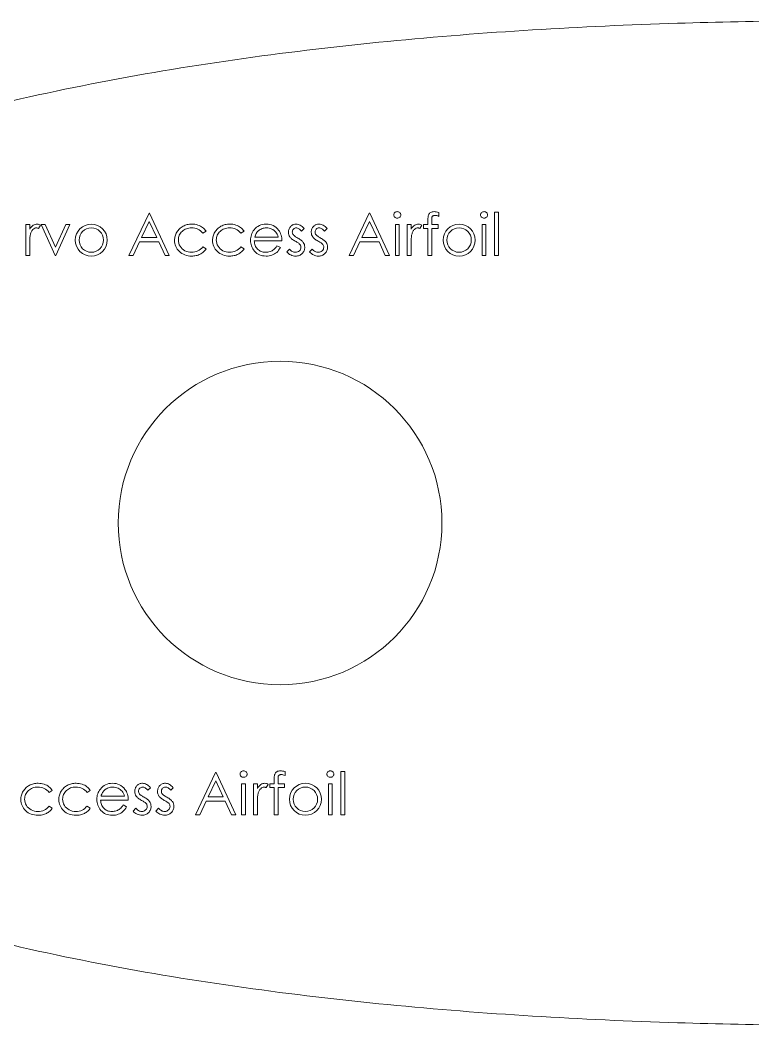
# Model space of a CAD drawing. Header units: inches. Extents: x 2.98 to 6.15, y 5.4 to 6.
# Drawn here: x 3.343 to 3.776, y 5.403 to 5.997 of the extents above; entities that cross this region are included whole.
import ezdxf

# ---------------------------------------------------------------- set-up
doc = ezdxf.new("R2010")
doc.units = ezdxf.units.IN
doc.header["$MEASUREMENT"] = 0

msp = doc.modelspace()

# ---------------------------------------------------------------- linework, layer by layer
at = {"color": 5, "linetype": 'Continuous', "lineweight": 0, "flags": 128}
for points in [[(3.41923, 5.88314), (3.43077, 5.85814), (3.43077, 5.85814), (3.42833, 5.85814), (3.42833, 5.85814), (3.42464, 5.86615), (3.42464, 5.86615), (3.4133, 5.86615), (3.4133, 5.86615), (3.4095, 5.85814), (3.4095, 5.85814), (3.40705, 5.85814), (3.40705, 5.85814), (3.41891, 5.88314), (3.41891, 5.88314), (3.41923, 5.88314)], [(3.54936, 5.88314), (3.5609, 5.85814), (3.5609, 5.85814), (3.55846, 5.85814), (3.55846, 5.85814), (3.55476, 5.86615), (3.55476, 5.86615), (3.54343, 5.86615), (3.54343, 5.86615), (3.53963, 5.85814), (3.53963, 5.85814), (3.53718, 5.85814), (3.53718, 5.85814), (3.54904, 5.88314), (3.54904, 5.88314), (3.54936, 5.88314)], [(3.56554, 5.8841), (3.56595, 5.88407), (3.56634, 5.88396), (3.56669, 5.88378), (3.56701, 5.88354), (3.56728, 5.88324), (3.56747, 5.88291), (3.56759, 5.88256), (3.56763, 5.88217), (3.56763, 5.88217), (3.56759, 5.88179), (3.56747, 5.88144), (3.56728, 5.88112), (3.56701, 5.88082), (3.56669, 5.88058), (3.56634, 5.8804), (3.56595, 5.88029), (3.56554, 5.88026), (3.56554, 5.88026), (3.56513, 5.88029), (3.56475, 5.8804), (3.56439, 5.88058), (3.56407, 5.88082), (3.56381, 5.88112), (3.56362, 5.88144), (3.5635, 5.88179), (3.56346, 5.88217), (3.56346, 5.88217), (3.5635, 5.88256), (3.56362, 5.88291), (3.56381, 5.88324), (3.56407, 5.88354), (3.56439, 5.88378), (3.56475, 5.88396), (3.56513, 5.88407), (3.56554, 5.8841)], [(3.59007, 5.88363), (3.59007, 5.8813), (3.59007, 5.8813), (3.58942, 5.88154), (3.58883, 5.88172), (3.58829, 5.88183), (3.58779, 5.88186), (3.58779, 5.88186), (3.58746, 5.88184), (3.58715, 5.88179), (3.58687, 5.8817), (3.58662, 5.88157), (3.58641, 5.88142), (3.58624, 5.88127), (3.58611, 5.8811), (3.58603, 5.88092), (3.586, 5.88081), (3.58598, 5.88066), (3.58596, 5.88047), (3.58594, 5.88024), (3.58593, 5.87997), (3.58592, 5.87967), (3.58591, 5.87933), (3.58591, 5.87895), (3.58591, 5.87895), (3.58591, 5.87641), (3.58591, 5.87641), (3.58974, 5.87641), (3.58974, 5.87641), (3.58974, 5.87417), (3.58974, 5.87417), (3.58591, 5.87417), (3.58591, 5.87417), (3.5859, 5.85814), (3.5859, 5.85814), (3.58365, 5.85814), (3.58365, 5.85814), (3.58365, 5.87417), (3.58365, 5.87417), (3.58109, 5.87417), (3.58109, 5.87417), (3.58109, 5.87641), (3.58109, 5.87641), (3.58365, 5.87641), (3.58365, 5.87641), (3.58365, 5.87933), (3.58365, 5.87933), (3.58366, 5.87982), (3.58368, 5.88026), (3.58371, 5.88067), (3.58375, 5.88105), (3.5838, 5.88139), (3.58386, 5.88169), (3.58393, 5.88197), (3.58402, 5.8822), (3.58423, 5.88261), (3.5845, 5.88297), (3.58484, 5.8833), (3.58524, 5.88358), (3.58569, 5.88381), (3.58619, 5.88397), (3.58674, 5.88407), (3.58733, 5.8841), (3.58733, 5.8841), (3.58793, 5.88407), (3.58859, 5.88399), (3.5893, 5.88384), (3.59007, 5.88363)], [(3.61682, 5.8841), (3.61723, 5.88407), (3.61762, 5.88396), (3.61797, 5.88378), (3.6183, 5.88354), (3.61857, 5.88324), (3.61876, 5.88291), (3.61887, 5.88256), (3.61891, 5.88217), (3.61891, 5.88217), (3.61887, 5.88179), (3.61876, 5.88144), (3.61857, 5.88112), (3.6183, 5.88082), (3.61797, 5.88058), (3.61762, 5.8804), (3.61723, 5.88029), (3.61682, 5.88026), (3.61682, 5.88026), (3.61641, 5.88029), (3.61603, 5.8804), (3.61568, 5.88058), (3.61536, 5.88082), (3.61509, 5.88112), (3.6149, 5.88144), (3.61478, 5.88179), (3.61474, 5.88217), (3.61474, 5.88217), (3.61478, 5.88256), (3.6149, 5.88291), (3.61509, 5.88324), (3.61536, 5.88354), (3.61568, 5.88378), (3.61603, 5.88396), (3.61641, 5.88407), (3.61682, 5.8841)], [(3.62308, 5.88378), (3.62532, 5.88378), (3.62532, 5.88378), (3.62532, 5.85814), (3.62532, 5.85814), (3.62308, 5.85814), (3.62308, 5.85814), (3.62308, 5.88378)], [(3.34616, 5.87641), (3.3484, 5.87641), (3.3484, 5.87641), (3.3484, 5.87372), (3.3484, 5.87372), (3.34891, 5.87446), (3.34944, 5.87509), (3.34997, 5.87561), (3.35052, 5.87602), (3.35109, 5.87633), (3.35167, 5.87656), (3.35225, 5.87669), (3.35286, 5.87673), (3.35286, 5.87673), (3.35332, 5.87669), (3.3538, 5.87658), (3.3543, 5.87638), (3.35481, 5.87611), (3.35481, 5.87611), (3.35358, 5.87416), (3.35358, 5.87416), (3.35325, 5.8743), (3.35295, 5.87441), (3.35268, 5.87447), (3.35243, 5.87449), (3.35243, 5.87449), (3.35189, 5.87443), (3.35136, 5.87425), (3.35085, 5.87395), (3.35034, 5.87353), (3.35009, 5.87327), (3.34986, 5.87298), (3.34965, 5.87266), (3.34945, 5.8723), (3.34926, 5.87191), (3.34909, 5.87149), (3.34894, 5.87104), (3.3488, 5.87055), (3.3488, 5.87055), (3.3487, 5.87012), (3.34862, 5.86958), (3.34855, 5.86894), (3.3485, 5.86821), (3.34845, 5.86738), (3.34842, 5.86645), (3.3484, 5.86541), (3.3484, 5.86428), (3.3484, 5.86428), (3.3484, 5.85814), (3.3484, 5.85814), (3.34615, 5.85814), (3.34615, 5.85814), (3.34615, 5.87641)], [(3.35513, 5.87641), (3.35756, 5.87641), (3.35756, 5.87641), (3.36362, 5.86311), (3.36362, 5.86311), (3.36969, 5.87641), (3.36969, 5.87641), (3.37212, 5.87641), (3.37212, 5.87641), (3.36378, 5.85814), (3.36378, 5.85814), (3.36346, 5.85814), (3.36346, 5.85814), (3.35513, 5.87641)], [(3.41905, 5.87827), (3.41452, 5.86872), (3.41452, 5.86872), (3.42345, 5.86872), (3.42345, 5.86872), (3.41905, 5.87827)], [(3.45257, 5.87245), (3.45069, 5.87128), (3.45069, 5.87128), (3.45005, 5.87203), (3.44936, 5.87269), (3.44861, 5.87324), (3.44781, 5.87369), (3.44695, 5.87404), (3.44603, 5.87429), (3.44506, 5.87444), (3.44404, 5.87449), (3.44404, 5.87449), (3.44322, 5.87445), (3.44242, 5.87436), (3.44167, 5.87419), (3.44096, 5.87397), (3.44028, 5.87367), (3.43963, 5.87331), (3.43902, 5.87289), (3.43844, 5.8724), (3.43792, 5.87186), (3.43747, 5.8713), (3.43709, 5.87071), (3.43677, 5.87009), (3.43653, 5.86944), (3.43636, 5.86876), (3.43625, 5.86806), (3.43622, 5.86733), (3.43622, 5.86733), (3.43628, 5.86637), (3.43647, 5.86544), (3.43679, 5.86454), (3.43724, 5.86367), (3.4378, 5.86286), (3.43846, 5.86215), (3.4392, 5.86153), (3.44005, 5.86101), (3.44097, 5.8606), (3.44194, 5.8603), (3.44297, 5.86013), (3.44405, 5.86007), (3.44405, 5.86007), (3.44504, 5.86012), (3.44599, 5.86027), (3.44689, 5.86052), (3.44774, 5.86087), (3.44855, 5.86132), (3.4493, 5.86187), (3.45002, 5.86252), (3.45069, 5.86327), (3.45069, 5.86327), (3.45257, 5.86204), (3.45257, 5.86204), (3.45222, 5.86155), (3.45185, 5.86109), (3.45145, 5.86066), (3.45103, 5.86026), (3.45058, 5.85988), (3.45009, 5.85954), (3.44958, 5.85922), (3.44904, 5.85893), (3.44848, 5.85867), (3.4479, 5.85844), (3.44731, 5.85825), (3.44669, 5.8581), (3.44605, 5.85798), (3.44539, 5.85789), (3.44471, 5.85784), (3.44402, 5.85782), (3.44402, 5.85782), (3.44295, 5.85786), (3.44194, 5.85799), (3.44098, 5.8582), (3.44006, 5.8585), (3.43918, 5.85888), (3.43835, 5.85934), (3.43757, 5.85989), (3.43683, 5.86053), (3.43616, 5.86123), (3.43558, 5.86196), (3.43509, 5.86273), (3.43469, 5.86354), (3.43438, 5.86438), (3.43416, 5.86526), (3.43402, 5.86617), (3.43398, 5.86713), (3.43398, 5.86713), (3.434, 5.86777), (3.43406, 5.86841), (3.43416, 5.86903), (3.43431, 5.86965), (3.4345, 5.87025), (3.43473, 5.87084), (3.435, 5.87141), (3.43531, 5.87198), (3.43566, 5.87253), (3.43604, 5.87304), (3.43645, 5.87352), (3.4369, 5.87397), (3.43737, 5.87439), (3.43787, 5.87478), (3.43841, 5.87514), (3.43898, 5.87547), (3.43957, 5.87577), (3.44018, 5.87603), (3.44081, 5.87624), (3.44145, 5.87642), (3.44211, 5.87656), (3.44279, 5.87665), (3.44349, 5.87671), (3.4442, 5.87673), (3.4442, 5.87673), (3.4451, 5.8767), (3.44598, 5.87659), (3.44685, 5.87642), (3.4477, 5.87618), (3.44851, 5.87588), (3.44926, 5.87553), (3.44995, 5.87515), (3.45057, 5.87472), (3.45113, 5.87425), (3.45165, 5.87371), (3.45213, 5.87311), (3.45257, 5.87245)], [(3.475, 5.87245), (3.47312, 5.87128), (3.47312, 5.87128), (3.47249, 5.87203), (3.47179, 5.87269), (3.47104, 5.87324), (3.47024, 5.87369), (3.46938, 5.87404), (3.46847, 5.87429), (3.4675, 5.87444), (3.46647, 5.87449), (3.46647, 5.87449), (3.46565, 5.87445), (3.46486, 5.87436), (3.46411, 5.87419), (3.46339, 5.87397), (3.46271, 5.87367), (3.46207, 5.87331), (3.46145, 5.87289), (3.46088, 5.8724), (3.46036, 5.87186), (3.45991, 5.8713), (3.45952, 5.87071), (3.45921, 5.87009), (3.45897, 5.86944), (3.4588, 5.86876), (3.45869, 5.86806), (3.45865, 5.86733), (3.45865, 5.86733), (3.45872, 5.86637), (3.45891, 5.86544), (3.45923, 5.86454), (3.45968, 5.86367), (3.46024, 5.86286), (3.46089, 5.86215), (3.46164, 5.86153), (3.46249, 5.86101), (3.46341, 5.8606), (3.46438, 5.8603), (3.46541, 5.86013), (3.46649, 5.86007), (3.46649, 5.86007), (3.46748, 5.86012), (3.46843, 5.86027), (3.46932, 5.86052), (3.47018, 5.86087), (3.47098, 5.86132), (3.47174, 5.86187), (3.47246, 5.86252), (3.47312, 5.86327), (3.47312, 5.86327), (3.475, 5.86204), (3.475, 5.86204), (3.47466, 5.86155), (3.47429, 5.86109), (3.47389, 5.86066), (3.47346, 5.86026), (3.47301, 5.85988), (3.47253, 5.85954), (3.47202, 5.85922), (3.47148, 5.85893), (3.47092, 5.85867), (3.47034, 5.85844), (3.46974, 5.85825), (3.46912, 5.8581), (3.46849, 5.85798), (3.46782, 5.85789), (3.46715, 5.85784), (3.46645, 5.85782), (3.46645, 5.85782), (3.46539, 5.85786), (3.46438, 5.85799), (3.46341, 5.8582), (3.46249, 5.8585), (3.46161, 5.85888), (3.46078, 5.85934), (3.46, 5.85989), (3.45927, 5.86053), (3.45859, 5.86123), (3.45802, 5.86196), (3.45753, 5.86273), (3.45713, 5.86354), (3.45681, 5.86438), (3.45659, 5.86526), (3.45646, 5.86617), (3.45641, 5.86713), (3.45641, 5.86713), (3.45643, 5.86777), (3.4565, 5.86841), (3.4566, 5.86903), (3.45675, 5.86965), (3.45693, 5.87025), (3.45716, 5.87084), (3.45743, 5.87141), (3.45774, 5.87198), (3.45809, 5.87253), (3.45847, 5.87304), (3.45889, 5.87352), (3.45933, 5.87397), (3.4598, 5.87439), (3.46031, 5.87478), (3.46085, 5.87514), (3.46141, 5.87547), (3.46201, 5.87577), (3.46262, 5.87603), (3.46324, 5.87624), (3.46389, 5.87642), (3.46455, 5.87656), (3.46523, 5.87665), (3.46592, 5.87671), (3.46664, 5.87673), (3.46664, 5.87673), (3.46753, 5.8767), (3.46842, 5.87659), (3.46929, 5.87642), (3.47014, 5.87618), (3.47095, 5.87588), (3.4717, 5.87553), (3.47238, 5.87515), (3.473, 5.87472), (3.47357, 5.87425), (3.47409, 5.87371), (3.47457, 5.87311), (3.475, 5.87245)], [(3.49448, 5.86391), (3.49648, 5.86286), (3.49648, 5.86286), (3.49598, 5.86203), (3.49546, 5.86128), (3.4949, 5.86061), (3.4943, 5.86003), (3.49366, 5.85952), (3.49299, 5.85908), (3.49227, 5.8587), (3.49152, 5.85838), (3.49073, 5.85814), (3.48988, 5.85796), (3.48898, 5.85786), (3.48804, 5.85782), (3.48804, 5.85782), (3.48699, 5.85787), (3.48599, 5.858), (3.48506, 5.85823), (3.48419, 5.85854), (3.48337, 5.85895), (3.48262, 5.85944), (3.48192, 5.86003), (3.48128, 5.86071), (3.48071, 5.86144), (3.48021, 5.86219), (3.4798, 5.86297), (3.47946, 5.86378), (3.47919, 5.86461), (3.479, 5.86545), (3.47889, 5.86633), (3.47885, 5.86723), (3.47885, 5.86723), (3.47888, 5.86807), (3.47898, 5.86889), (3.47914, 5.86969), (3.47937, 5.87046), (3.47967, 5.87121), (3.48003, 5.87194), (3.48046, 5.87265), (3.48095, 5.87333), (3.48095, 5.87333), (3.48165, 5.87412), (3.4824, 5.87482), (3.4832, 5.8754), (3.48407, 5.87588), (3.48499, 5.87625), (3.48597, 5.87652), (3.487, 5.87668), (3.48809, 5.87673), (3.48809, 5.87673), (3.48921, 5.87668), (3.49028, 5.87651), (3.49129, 5.87623), (3.49223, 5.87584), (3.49313, 5.87533), (3.49396, 5.87471), (3.49473, 5.87398), (3.49545, 5.87314), (3.49545, 5.87314), (3.49591, 5.87248), (3.49631, 5.87179), (3.49665, 5.87105), (3.49692, 5.87028), (3.49714, 5.86947), (3.4973, 5.86862), (3.4974, 5.86773), (3.49744, 5.8668), (3.49744, 5.8668), (3.48109, 5.8668), (3.48109, 5.8668), (3.48114, 5.86607), (3.48124, 5.86538), (3.4814, 5.86473), (3.48162, 5.86411), (3.48189, 5.86352), (3.48222, 5.86296), (3.48261, 5.86244), (3.48305, 5.86195), (3.48354, 5.86151), (3.48406, 5.86113), (3.48461, 5.8608), (3.48518, 5.86054), (3.48578, 5.86033), (3.48641, 5.86019), (3.48707, 5.8601), (3.48776, 5.86007), (3.48776, 5.86007), (3.48843, 5.86009), (3.48908, 5.86017), (3.48973, 5.86031), (3.49038, 5.86049), (3.49099, 5.86072), (3.49156, 5.86099), (3.49207, 5.86129), (3.49254, 5.86163), (3.493, 5.86203), (3.49348, 5.86255), (3.49397, 5.86318), (3.49448, 5.86391)], [(3.51058, 5.87413), (3.50906, 5.87257), (3.50906, 5.87257), (3.50865, 5.87302), (3.50825, 5.87341), (3.50785, 5.87374), (3.50746, 5.87401), (3.50707, 5.87422), (3.50668, 5.87437), (3.50629, 5.87446), (3.5059, 5.87449), (3.5059, 5.87449), (3.50543, 5.87444), (3.50499, 5.8743), (3.50459, 5.87407), (3.50422, 5.87375), (3.50392, 5.87336), (3.5037, 5.87295), (3.50357, 5.87251), (3.50353, 5.87203), (3.50353, 5.87203), (3.50357, 5.8716), (3.50368, 5.87118), (3.50388, 5.87077), (3.50415, 5.87037), (3.50415, 5.87037), (3.50432, 5.87017), (3.50454, 5.86996), (3.5048, 5.86973), (3.50511, 5.8695), (3.50546, 5.86926), (3.50585, 5.86901), (3.50628, 5.86875), (3.50676, 5.86849), (3.50676, 5.86849), (3.50734, 5.86816), (3.50787, 5.86783), (3.50835, 5.86751), (3.50879, 5.86719), (3.50918, 5.86687), (3.50952, 5.86655), (3.50981, 5.86624), (3.51005, 5.86592), (3.51005, 5.86592), (3.51042, 5.86528), (3.51069, 5.86459), (3.51084, 5.86387), (3.5109, 5.8631), (3.5109, 5.8631), (3.51087, 5.86256), (3.5108, 5.86204), (3.51068, 5.86154), (3.51052, 5.86106), (3.5103, 5.8606), (3.51004, 5.86017), (3.50973, 5.85975), (3.50937, 5.85935), (3.50897, 5.85899), (3.50855, 5.85868), (3.50811, 5.85842), (3.50765, 5.85821), (3.50716, 5.85804), (3.50664, 5.85792), (3.50611, 5.85785), (3.50554, 5.85782), (3.50554, 5.85782), (3.50479, 5.85786), (3.50405, 5.85799), (3.50333, 5.85819), (3.50263, 5.85848), (3.50196, 5.85884), (3.50135, 5.85926), (3.50081, 5.85975), (3.50032, 5.8603), (3.50032, 5.8603), (3.50181, 5.86199), (3.50181, 5.86199), (3.50224, 5.86154), (3.50268, 5.86115), (3.50312, 5.86082), (3.50357, 5.86055), (3.50402, 5.86034), (3.50449, 5.86019), (3.50495, 5.8601), (3.50543, 5.86007), (3.50543, 5.86007), (3.50608, 5.86012), (3.50667, 5.86029), (3.50722, 5.86056), (3.50771, 5.86094), (3.50812, 5.8614), (3.50842, 5.8619), (3.50859, 5.86243), (3.50865, 5.863), (3.50865, 5.863), (3.50861, 5.86348), (3.5085, 5.86393), (3.50831, 5.86435), (3.50804, 5.86475), (3.50804, 5.86475), (3.50786, 5.86494), (3.50764, 5.86514), (3.50736, 5.86536), (3.50704, 5.86559), (3.50667, 5.86583), (3.50625, 5.86608), (3.50579, 5.86635), (3.50527, 5.86663), (3.50527, 5.86663), (3.50471, 5.86695), (3.5042, 5.86726), (3.50374, 5.86758), (3.50332, 5.86789), (3.50295, 5.8682), (3.50263, 5.86851), (3.50235, 5.86882), (3.50212, 5.86912), (3.50212, 5.86912), (3.50175, 5.86976), (3.50149, 5.87045), (3.50133, 5.87117), (3.50128, 5.87194), (3.50128, 5.87194), (3.5013, 5.87245), (3.50136, 5.87293), (3.50147, 5.87339), (3.50161, 5.87383), (3.50179, 5.87424), (3.50202, 5.87464), (3.50228, 5.87501), (3.50259, 5.87536), (3.50293, 5.87569), (3.50329, 5.87596), (3.50367, 5.8762), (3.50407, 5.87639), (3.5045, 5.87654), (3.50494, 5.87665), (3.50541, 5.87671), (3.5059, 5.87673), (3.5059, 5.87673), (3.50648, 5.87669), (3.50706, 5.87657), (3.50765, 5.87637), (3.50823, 5.87608), (3.50882, 5.87572), (3.5094, 5.87527), (3.50999, 5.87474), (3.51058, 5.87413)], [(3.52404, 5.87413), (3.52252, 5.87257), (3.52252, 5.87257), (3.52212, 5.87302), (3.52172, 5.87341), (3.52132, 5.87374), (3.52092, 5.87401), (3.52053, 5.87422), (3.52014, 5.87437), (3.51975, 5.87446), (3.51936, 5.87449), (3.51936, 5.87449), (3.51889, 5.87444), (3.51846, 5.8743), (3.51805, 5.87407), (3.51768, 5.87375), (3.51738, 5.87336), (3.51716, 5.87295), (3.51703, 5.87251), (3.51699, 5.87203), (3.51699, 5.87203), (3.51703, 5.8716), (3.51714, 5.87118), (3.51734, 5.87077), (3.51761, 5.87037), (3.51761, 5.87037), (3.51778, 5.87017), (3.518, 5.86996), (3.51827, 5.86973), (3.51857, 5.8695), (3.51892, 5.86926), (3.51931, 5.86901), (3.51974, 5.86875), (3.52022, 5.86849), (3.52022, 5.86849), (3.5208, 5.86816), (3.52133, 5.86783), (3.52182, 5.86751), (3.52225, 5.86719), (3.52264, 5.86687), (3.52298, 5.86655), (3.52327, 5.86624), (3.52351, 5.86592), (3.52351, 5.86592), (3.52388, 5.86528), (3.52415, 5.86459), (3.5243, 5.86387), (3.52436, 5.8631), (3.52436, 5.8631), (3.52434, 5.86256), (3.52426, 5.86204), (3.52414, 5.86154), (3.52398, 5.86106), (3.52376, 5.8606), (3.5235, 5.86017), (3.52319, 5.85975), (3.52283, 5.85935), (3.52243, 5.85899), (3.52202, 5.85868), (3.52158, 5.85842), (3.52111, 5.85821), (3.52062, 5.85804), (3.5201, 5.85792), (3.51957, 5.85785), (3.51901, 5.85782), (3.51901, 5.85782), (3.51825, 5.85786), (3.51751, 5.85799), (3.51679, 5.85819), (3.51609, 5.85848), (3.51542, 5.85884), (3.51481, 5.85926), (3.51427, 5.85975), (3.51378, 5.8603), (3.51378, 5.8603), (3.51527, 5.86199), (3.51527, 5.86199), (3.5157, 5.86154), (3.51614, 5.86115), (3.51658, 5.86082), (3.51703, 5.86055), (3.51748, 5.86034), (3.51795, 5.86019), (3.51842, 5.8601), (3.51889, 5.86007), (3.51889, 5.86007), (3.51954, 5.86012), (3.52013, 5.86029), (3.52068, 5.86056), (3.52117, 5.86094), (3.52159, 5.8614), (3.52188, 5.8619), (3.52206, 5.86243), (3.52212, 5.863), (3.52212, 5.863), (3.52208, 5.86348), (3.52196, 5.86393), (3.52177, 5.86435), (3.5215, 5.86475), (3.5215, 5.86475), (3.52133, 5.86494), (3.5211, 5.86514), (3.52082, 5.86536), (3.5205, 5.86559), (3.52013, 5.86583), (3.51971, 5.86608), (3.51925, 5.86635), (3.51873, 5.86663), (3.51873, 5.86663), (3.51818, 5.86695), (3.51766, 5.86726), (3.5172, 5.86758), (3.51678, 5.86789), (3.51641, 5.8682), (3.51609, 5.86851), (3.51581, 5.86882), (3.51558, 5.86912), (3.51558, 5.86912), (3.51522, 5.86976), (3.51496, 5.87045), (3.51479, 5.87117), (3.51474, 5.87194), (3.51474, 5.87194), (3.51476, 5.87245), (3.51482, 5.87293), (3.51493, 5.87339), (3.51507, 5.87383), (3.51526, 5.87424), (3.51548, 5.87464), (3.51575, 5.87501), (3.51605, 5.87536), (3.51639, 5.87569), (3.51675, 5.87596), (3.51713, 5.8762), (3.51753, 5.87639), (3.51796, 5.87654), (3.51841, 5.87665), (3.51887, 5.87671), (3.51936, 5.87673), (3.51936, 5.87673), (3.51994, 5.87669), (3.52052, 5.87657), (3.52111, 5.87637), (3.5217, 5.87608), (3.52228, 5.87572), (3.52286, 5.87527), (3.52345, 5.87474), (3.52404, 5.87413)], [(3.54918, 5.87827), (3.54465, 5.86872), (3.54465, 5.86872), (3.55358, 5.86872), (3.55358, 5.86872), (3.54917, 5.87827)], [(3.56442, 5.87641), (3.56667, 5.87641), (3.56667, 5.87641), (3.56667, 5.85814), (3.56667, 5.85814), (3.56442, 5.85814), (3.56442, 5.85814), (3.56442, 5.87641)], [(3.57148, 5.87641), (3.57372, 5.87641), (3.57372, 5.87641), (3.57372, 5.87372), (3.57372, 5.87372), (3.57423, 5.87446), (3.57476, 5.87509), (3.57529, 5.87561), (3.57584, 5.87602), (3.57641, 5.87633), (3.57699, 5.87656), (3.57758, 5.87669), (3.57818, 5.87673), (3.57818, 5.87673), (3.57864, 5.87669), (3.57912, 5.87658), (3.57962, 5.87638), (3.58013, 5.87611), (3.58013, 5.87611), (3.5789, 5.87416), (3.5789, 5.87416), (3.57857, 5.8743), (3.57827, 5.87441), (3.578, 5.87447), (3.57775, 5.87449), (3.57775, 5.87449), (3.57721, 5.87443), (3.57668, 5.87425), (3.57617, 5.87395), (3.57566, 5.87353), (3.57541, 5.87327), (3.57518, 5.87298), (3.57497, 5.87266), (3.57477, 5.8723), (3.57459, 5.87191), (3.57442, 5.87149), (3.57426, 5.87104), (3.57412, 5.87055), (3.57412, 5.87055), (3.57402, 5.87012), (3.57394, 5.86958), (3.57387, 5.86894), (3.57382, 5.86821), (3.57377, 5.86738), (3.57374, 5.86645), (3.57372, 5.86541), (3.57372, 5.86428), (3.57372, 5.86428), (3.57372, 5.85814), (3.57372, 5.85814), (3.57148, 5.85814), (3.57148, 5.85814), (3.57148, 5.87641)], [(3.61571, 5.87641), (3.61795, 5.87641), (3.61795, 5.87641), (3.61795, 5.85814), (3.61795, 5.85814), (3.61571, 5.85814), (3.61571, 5.85814), (3.61571, 5.87641)], [(3.49519, 5.86904), (3.49493, 5.86993), (3.4946, 5.87072), (3.49423, 5.87141), (3.4938, 5.87201), (3.49331, 5.87255), (3.49273, 5.87302), (3.49209, 5.87344), (3.49138, 5.87381), (3.49062, 5.87411), (3.48983, 5.87432), (3.48903, 5.87445), (3.48821, 5.87449), (3.48821, 5.87449), (3.48754, 5.87446), (3.48689, 5.87438), (3.48626, 5.87425), (3.48566, 5.87406), (3.48508, 5.87382), (3.48453, 5.87353), (3.48401, 5.87318), (3.4835, 5.87278), (3.4835, 5.87278), (3.48315, 5.87245), (3.48282, 5.87207), (3.48252, 5.87167), (3.48224, 5.87122), (3.48198, 5.87073), (3.48174, 5.87021), (3.48152, 5.86965), (3.48133, 5.86904), (3.48133, 5.86904), (3.49519, 5.86904)], [(3.45855, 5.55254), (3.47009, 5.52754), (3.47009, 5.52754), (3.46765, 5.52754), (3.46765, 5.52754), (3.46395, 5.53555), (3.46395, 5.53555), (3.45262, 5.53555), (3.45262, 5.53555), (3.44882, 5.52754), (3.44882, 5.52754), (3.44637, 5.52754), (3.44637, 5.52754), (3.45823, 5.55254), (3.45823, 5.55254), (3.45855, 5.55254)], [(3.47473, 5.5535), (3.47514, 5.55346), (3.47553, 5.55336), (3.47588, 5.55318), (3.4762, 5.55293), (3.47647, 5.55264), (3.47666, 5.55231), (3.47678, 5.55195), (3.47682, 5.55156), (3.47682, 5.55156), (3.47678, 5.55119), (3.47666, 5.55084), (3.47647, 5.55051), (3.4762, 5.55022), (3.47588, 5.54997), (3.47553, 5.54979), (3.47514, 5.54969), (3.47473, 5.54965), (3.47473, 5.54965), (3.47431, 5.54969), (3.47394, 5.54979), (3.47358, 5.54997), (3.47326, 5.55022), (3.473, 5.55051), (3.47281, 5.55084), (3.47269, 5.55119), (3.47265, 5.55156), (3.47265, 5.55156), (3.47269, 5.55195), (3.47281, 5.55231), (3.473, 5.55264), (3.47326, 5.55293), (3.47358, 5.55318), (3.47394, 5.55336), (3.47431, 5.55346), (3.47473, 5.5535)], [(3.49925, 5.55303), (3.49925, 5.55069), (3.49925, 5.55069), (3.49861, 5.55094), (3.49802, 5.55111), (3.49748, 5.55122), (3.49698, 5.55125), (3.49698, 5.55125), (3.49665, 5.55123), (3.49633, 5.55118), (3.49606, 5.55109), (3.49581, 5.55097), (3.4956, 5.55082), (3.49543, 5.55066), (3.4953, 5.55049), (3.49522, 5.55031), (3.49519, 5.5502), (3.49517, 5.55005), (3.49515, 5.54986), (3.49513, 5.54964), (3.49512, 5.54937), (3.49511, 5.54907), (3.4951, 5.54872), (3.4951, 5.54834), (3.4951, 5.54834), (3.4951, 5.54581), (3.4951, 5.54581), (3.49893, 5.54581), (3.49893, 5.54581), (3.49893, 5.54356), (3.49893, 5.54356), (3.4951, 5.54356), (3.4951, 5.54356), (3.49509, 5.52754), (3.49509, 5.52754), (3.49284, 5.52754), (3.49284, 5.52754), (3.49284, 5.54356), (3.49284, 5.54356), (3.49028, 5.54356), (3.49028, 5.54356), (3.49028, 5.54581), (3.49028, 5.54581), (3.49284, 5.54581), (3.49284, 5.54581), (3.49284, 5.54873), (3.49284, 5.54873), (3.49285, 5.54921), (3.49287, 5.54966), (3.49289, 5.55007), (3.49293, 5.55045), (3.49298, 5.55078), (3.49305, 5.55109), (3.49312, 5.55136), (3.4932, 5.55159), (3.49342, 5.552), (3.49369, 5.55237), (3.49403, 5.55269), (3.49443, 5.55297), (3.49488, 5.5532), (3.49538, 5.55337), (3.49593, 5.55346), (3.49652, 5.5535), (3.49652, 5.5535), (3.49712, 5.55347), (3.49778, 5.55338), (3.49849, 5.55323), (3.49925, 5.55303)], [(3.52601, 5.5535), (3.52642, 5.55346), (3.52681, 5.55336), (3.52716, 5.55318), (3.52748, 5.55293), (3.52776, 5.55264), (3.52795, 5.55231), (3.52806, 5.55195), (3.5281, 5.55156), (3.5281, 5.55156), (3.52806, 5.55119), (3.52795, 5.55084), (3.52776, 5.55051), (3.52748, 5.55022), (3.52716, 5.54997), (3.52681, 5.54979), (3.52642, 5.54969), (3.52601, 5.54965), (3.52601, 5.54965), (3.5256, 5.54969), (3.52522, 5.54979), (3.52487, 5.54997), (3.52454, 5.55022), (3.52428, 5.55051), (3.52409, 5.55084), (3.52397, 5.55119), (3.52393, 5.55156), (3.52393, 5.55156), (3.52397, 5.55195), (3.52409, 5.55231), (3.52428, 5.55264), (3.52454, 5.55293), (3.52487, 5.55318), (3.52522, 5.55336), (3.5256, 5.55346), (3.52601, 5.5535)], [(3.53227, 5.55318), (3.53451, 5.55318), (3.53451, 5.55318), (3.53451, 5.52754), (3.53451, 5.52754), (3.53227, 5.52754), (3.53227, 5.52754), (3.53227, 5.55318)], [(3.36175, 5.54184), (3.35988, 5.54068), (3.35988, 5.54068), (3.35924, 5.54143), (3.35854, 5.54208), (3.3578, 5.54263), (3.357, 5.54308), (3.35614, 5.54343), (3.35522, 5.54368), (3.35425, 5.54383), (3.35323, 5.54388), (3.35323, 5.54388), (3.3524, 5.54385), (3.35161, 5.54375), (3.35086, 5.54359), (3.35015, 5.54336), (3.34946, 5.54307), (3.34882, 5.54271), (3.34821, 5.54228), (3.34763, 5.54179), (3.34711, 5.54126), (3.34666, 5.54069), (3.34627, 5.5401), (3.34596, 5.53948), (3.34572, 5.53883), (3.34555, 5.53816), (3.34544, 5.53745), (3.34541, 5.53672), (3.34541, 5.53672), (3.34547, 5.53576), (3.34566, 5.53484), (3.34598, 5.53394), (3.34643, 5.53306), (3.34699, 5.53226), (3.34765, 5.53154), (3.34839, 5.53093), (3.34924, 5.53041), (3.35016, 5.52999), (3.35113, 5.52969), (3.35216, 5.52952), (3.35324, 5.52946), (3.35324, 5.52946), (3.35423, 5.52951), (3.35518, 5.52966), (3.35608, 5.52991), (3.35693, 5.53026), (3.35774, 5.53071), (3.35849, 5.53126), (3.35921, 5.53191), (3.35988, 5.53266), (3.35988, 5.53266), (3.36175, 5.53143), (3.36175, 5.53143), (3.36141, 5.53095), (3.36104, 5.53049), (3.36064, 5.53006), (3.36022, 5.52965), (3.35977, 5.52928), (3.35928, 5.52893), (3.35877, 5.52861), (3.35823, 5.52832), (3.35767, 5.52806), (3.35709, 5.52784), (3.3565, 5.52765), (3.35588, 5.52749), (3.35524, 5.52737), (3.35458, 5.52729), (3.3539, 5.52723), (3.35321, 5.52722), (3.35321, 5.52722), (3.35214, 5.52726), (3.35113, 5.52739), (3.35017, 5.5276), (3.34924, 5.52789), (3.34837, 5.52827), (3.34754, 5.52874), (3.34676, 5.52929), (3.34602, 5.52992), (3.34535, 5.53062), (3.34477, 5.53136), (3.34428, 5.53212), (3.34388, 5.53293), (3.34357, 5.53378), (3.34334, 5.53465), (3.34321, 5.53557), (3.34316, 5.53652), (3.34316, 5.53652), (3.34318, 5.53717), (3.34325, 5.5378), (3.34335, 5.53843), (3.3435, 5.53904), (3.34369, 5.53964), (3.34392, 5.54023), (3.34419, 5.54081), (3.3445, 5.54137), (3.34485, 5.54192), (3.34523, 5.54243), (3.34564, 5.54292), (3.34608, 5.54337), (3.34656, 5.54379), (3.34706, 5.54418), (3.3476, 5.54454), (3.34817, 5.54487), (3.34876, 5.54516), (3.34937, 5.54542), (3.35, 5.54564), (3.35064, 5.54581), (3.3513, 5.54595), (3.35198, 5.54605), (3.35267, 5.54611), (3.35339, 5.54613), (3.35339, 5.54613), (3.35429, 5.54609), (3.35517, 5.54599), (3.35604, 5.54582), (3.35689, 5.54557), (3.3577, 5.54527), (3.35845, 5.54493), (3.35914, 5.54454), (3.35976, 5.54412), (3.36032, 5.54364), (3.36084, 5.54311), (3.36132, 5.54251), (3.36175, 5.54184)], [(3.38419, 5.54184), (3.38231, 5.54068), (3.38231, 5.54068), (3.38168, 5.54143), (3.38098, 5.54208), (3.38023, 5.54263), (3.37943, 5.54308), (3.37857, 5.54343), (3.37765, 5.54368), (3.37669, 5.54383), (3.37566, 5.54388), (3.37566, 5.54388), (3.37484, 5.54385), (3.37405, 5.54375), (3.3733, 5.54359), (3.37258, 5.54336), (3.3719, 5.54307), (3.37125, 5.54271), (3.37064, 5.54228), (3.37007, 5.54179), (3.36955, 5.54126), (3.3691, 5.54069), (3.36871, 5.5401), (3.3684, 5.53948), (3.36815, 5.53883), (3.36798, 5.53816), (3.36788, 5.53745), (3.36784, 5.53672), (3.36784, 5.53672), (3.36791, 5.53576), (3.3681, 5.53484), (3.36842, 5.53394), (3.36887, 5.53306), (3.36943, 5.53226), (3.37008, 5.53154), (3.37083, 5.53093), (3.37168, 5.53041), (3.3726, 5.52999), (3.37357, 5.52969), (3.37459, 5.52952), (3.37568, 5.52946), (3.37568, 5.52946), (3.37667, 5.52951), (3.37761, 5.52966), (3.37851, 5.52991), (3.37937, 5.53026), (3.38017, 5.53071), (3.38093, 5.53126), (3.38165, 5.53191), (3.38231, 5.53266), (3.38231, 5.53266), (3.38419, 5.53143), (3.38419, 5.53143), (3.38385, 5.53095), (3.38348, 5.53049), (3.38308, 5.53006), (3.38265, 5.52965), (3.3822, 5.52928), (3.38172, 5.52893), (3.38121, 5.52861), (3.38067, 5.52832), (3.38011, 5.52806), (3.37953, 5.52784), (3.37893, 5.52765), (3.37831, 5.52749), (3.37767, 5.52737), (3.37701, 5.52729), (3.37634, 5.52723), (3.37564, 5.52722), (3.37564, 5.52722), (3.37458, 5.52726), (3.37357, 5.52739), (3.3726, 5.5276), (3.37168, 5.52789), (3.3708, 5.52827), (3.36997, 5.52874), (3.36919, 5.52929), (3.36846, 5.52992), (3.36778, 5.53062), (3.36721, 5.53136), (3.36672, 5.53212), (3.36632, 5.53293), (3.366, 5.53378), (3.36578, 5.53465), (3.36565, 5.53557), (3.3656, 5.53652), (3.3656, 5.53652), (3.36562, 5.53717), (3.36569, 5.5378), (3.36579, 5.53843), (3.36594, 5.53904), (3.36612, 5.53964), (3.36635, 5.54023), (3.36662, 5.54081), (3.36693, 5.54137), (3.36728, 5.54192), (3.36766, 5.54243), (3.36807, 5.54292), (3.36852, 5.54337), (3.36899, 5.54379), (3.3695, 5.54418), (3.37004, 5.54454), (3.3706, 5.54487), (3.37119, 5.54516), (3.37181, 5.54542), (3.37243, 5.54564), (3.37308, 5.54581), (3.37374, 5.54595), (3.37441, 5.54605), (3.37511, 5.54611), (3.37583, 5.54613), (3.37583, 5.54613), (3.37672, 5.54609), (3.37761, 5.54599), (3.37848, 5.54582), (3.37933, 5.54557), (3.38014, 5.54527), (3.38089, 5.54493), (3.38157, 5.54454), (3.38219, 5.54412), (3.38276, 5.54364), (3.38328, 5.54311), (3.38376, 5.54251), (3.38419, 5.54184)], [(3.40367, 5.53331), (3.40566, 5.53226), (3.40566, 5.53226), (3.40517, 5.53142), (3.40465, 5.53067), (3.40409, 5.53), (3.40349, 5.52942), (3.40285, 5.52891), (3.40218, 5.52847), (3.40146, 5.52809), (3.40071, 5.52778), (3.39992, 5.52753), (3.39907, 5.52736), (3.39817, 5.52725), (3.39723, 5.52722), (3.39723, 5.52722), (3.39617, 5.52726), (3.39518, 5.5274), (3.39425, 5.52762), (3.39338, 5.52794), (3.39256, 5.52834), (3.39181, 5.52884), (3.39111, 5.52942), (3.39047, 5.5301), (3.3899, 5.53083), (3.3894, 5.53159), (3.38899, 5.53237), (3.38865, 5.53318), (3.38838, 5.534), (3.38819, 5.53485), (3.38808, 5.53572), (3.38804, 5.53662), (3.38804, 5.53662), (3.38807, 5.53746), (3.38817, 5.53828), (3.38833, 5.53908), (3.38856, 5.53986), (3.38886, 5.54061), (3.38922, 5.54133), (3.38965, 5.54204), (3.39014, 5.54272), (3.39014, 5.54272), (3.39084, 5.54352), (3.39159, 5.54421), (3.39239, 5.54479), (3.39326, 5.54527), (3.39418, 5.54565), (3.39516, 5.54592), (3.39619, 5.54607), (3.39728, 5.54613), (3.39728, 5.54613), (3.3984, 5.54607), (3.39947, 5.5459), (3.40048, 5.54562), (3.40142, 5.54523), (3.40231, 5.54472), (3.40315, 5.5441), (3.40392, 5.54337), (3.40464, 5.54253), (3.40464, 5.54253), (3.4051, 5.54187), (3.40549, 5.54118), (3.40583, 5.54045), (3.40611, 5.53968), (3.40633, 5.53886), (3.40649, 5.53801), (3.40659, 5.53712), (3.40663, 5.53619), (3.40663, 5.53619), (3.39028, 5.53619), (3.39028, 5.53619), (3.39033, 5.53547), (3.39043, 5.53478), (3.39059, 5.53412), (3.39081, 5.5335), (3.39108, 5.53291), (3.39141, 5.53236), (3.3918, 5.53184), (3.39224, 5.53135), (3.39273, 5.53091), (3.39325, 5.53052), (3.3938, 5.5302), (3.39437, 5.52993), (3.39497, 5.52972), (3.3956, 5.52958), (3.39626, 5.52949), (3.39695, 5.52946), (3.39695, 5.52946), (3.39762, 5.52948), (3.39827, 5.52956), (3.39892, 5.5297), (3.39956, 5.52988), (3.40018, 5.53012), (3.40075, 5.53039), (3.40126, 5.53069), (3.40173, 5.53102), (3.40219, 5.53143), (3.40266, 5.53195), (3.40316, 5.53257), (3.40367, 5.53331)], [(3.40438, 5.53843), (3.40412, 5.53932), (3.40379, 5.54011), (3.40342, 5.54081), (3.40299, 5.54141), (3.40249, 5.54194), (3.40192, 5.54241), (3.40128, 5.54284), (3.40057, 5.5432), (3.39981, 5.5435), (3.39902, 5.54371), (3.39822, 5.54384), (3.3974, 5.54388), (3.3974, 5.54388), (3.39673, 5.54386), (3.39607, 5.54378), (3.39545, 5.54364), (3.39485, 5.54346), (3.39427, 5.54321), (3.39372, 5.54292), (3.39319, 5.54257), (3.39269, 5.54217), (3.39269, 5.54217), (3.39234, 5.54184), (3.39201, 5.54147), (3.39171, 5.54106), (3.39143, 5.54062), (3.39117, 5.54013), (3.39093, 5.5396), (3.39071, 5.53904), (3.39052, 5.53843), (3.39052, 5.53843), (3.40438, 5.53843)], [(3.41977, 5.54353), (3.41824, 5.54196), (3.41824, 5.54196), (3.41784, 5.54241), (3.41744, 5.5428), (3.41704, 5.54313), (3.41665, 5.5434), (3.41626, 5.54361), (3.41587, 5.54376), (3.41548, 5.54385), (3.41509, 5.54388), (3.41509, 5.54388), (3.41462, 5.54384), (3.41418, 5.5437), (3.41378, 5.54347), (3.41341, 5.54314), (3.41311, 5.54276), (3.41289, 5.54234), (3.41276, 5.5419), (3.41272, 5.54142), (3.41272, 5.54142), (3.41276, 5.54099), (3.41287, 5.54058), (3.41307, 5.54017), (3.41334, 5.53977), (3.41334, 5.53977), (3.41351, 5.53956), (3.41373, 5.53935), (3.41399, 5.53912), (3.4143, 5.53889), (3.41465, 5.53865), (3.41504, 5.53841), (3.41547, 5.53815), (3.41595, 5.53788), (3.41595, 5.53788), (3.41653, 5.53755), (3.41706, 5.53723), (3.41754, 5.5369), (3.41798, 5.53658), (3.41837, 5.53626), (3.41871, 5.53594), (3.419, 5.53563), (3.41924, 5.53532), (3.41924, 5.53532), (3.41961, 5.53467), (3.41988, 5.53399), (3.42003, 5.53326), (3.42009, 5.53249), (3.42009, 5.53249), (3.42006, 5.53195), (3.41999, 5.53143), (3.41987, 5.53093), (3.41971, 5.53046), (3.41949, 5.53), (3.41923, 5.52956), (3.41892, 5.52914), (3.41856, 5.52875), (3.41816, 5.52839), (3.41774, 5.52808), (3.4173, 5.52782), (3.41684, 5.5276), (3.41635, 5.52743), (3.41583, 5.52731), (3.4153, 5.52724), (3.41473, 5.52722), (3.41473, 5.52722), (3.41398, 5.52726), (3.41324, 5.52738), (3.41252, 5.52759), (3.41181, 5.52787), (3.41115, 5.52823), (3.41054, 5.52866), (3.41, 5.52914), (3.40951, 5.52969), (3.40951, 5.52969), (3.411, 5.53138), (3.411, 5.53138), (3.41143, 5.53093), (3.41186, 5.53054), (3.41231, 5.53021), (3.41276, 5.52994), (3.41321, 5.52973), (3.41368, 5.52958), (3.41414, 5.52949), (3.41462, 5.52946), (3.41462, 5.52946), (3.41527, 5.52951), (3.41586, 5.52968), (3.41641, 5.52995), (3.4169, 5.53034), (3.41731, 5.53079), (3.41761, 5.53129), (3.41778, 5.53182), (3.41784, 5.5324), (3.41784, 5.5324), (3.4178, 5.53287), (3.41769, 5.53333), (3.4175, 5.53375), (3.41723, 5.53414), (3.41723, 5.53414), (3.41705, 5.53433), (3.41683, 5.53454), (3.41655, 5.53476), (3.41623, 5.53499), (3.41586, 5.53523), (3.41544, 5.53548), (3.41497, 5.53574), (3.41446, 5.53602), (3.41446, 5.53602), (3.4139, 5.53634), (3.41339, 5.53666), (3.41293, 5.53697), (3.41251, 5.53728), (3.41214, 5.53759), (3.41182, 5.5379), (3.41154, 5.53821), (3.41131, 5.53852), (3.41131, 5.53852), (3.41094, 5.53915), (3.41068, 5.53984), (3.41052, 5.54056), (3.41047, 5.54133), (3.41047, 5.54133), (3.41049, 5.54184), (3.41055, 5.54232), (3.41066, 5.54278), (3.4108, 5.54322), (3.41098, 5.54364), (3.41121, 5.54403), (3.41147, 5.54441), (3.41178, 5.54476), (3.41212, 5.54508), (3.41248, 5.54535), (3.41286, 5.54559), (3.41326, 5.54579), (3.41369, 5.54594), (3.41413, 5.54604), (3.4146, 5.54611), (3.41509, 5.54613), (3.41509, 5.54613), (3.41567, 5.54609), (3.41625, 5.54597), (3.41684, 5.54576), (3.41742, 5.54547), (3.418, 5.54511), (3.41859, 5.54466), (3.41918, 5.54414), (3.41977, 5.54353)], [(3.43323, 5.54353), (3.43171, 5.54196), (3.43171, 5.54196), (3.43131, 5.54241), (3.43091, 5.5428), (3.4305, 5.54313), (3.43011, 5.5434), (3.42972, 5.54361), (3.42933, 5.54376), (3.42894, 5.54385), (3.42855, 5.54388), (3.42855, 5.54388), (3.42808, 5.54384), (3.42764, 5.5437), (3.42724, 5.54347), (3.42687, 5.54314), (3.42657, 5.54276), (3.42635, 5.54234), (3.42622, 5.5419), (3.42618, 5.54142), (3.42618, 5.54142), (3.42622, 5.54099), (3.42633, 5.54058), (3.42653, 5.54017), (3.4268, 5.53977), (3.4268, 5.53977), (3.42697, 5.53956), (3.42719, 5.53935), (3.42745, 5.53912), (3.42776, 5.53889), (3.42811, 5.53865), (3.4285, 5.53841), (3.42893, 5.53815), (3.42941, 5.53788), (3.42941, 5.53788), (3.42999, 5.53755), (3.43052, 5.53723), (3.43101, 5.5369), (3.43144, 5.53658), (3.43183, 5.53626), (3.43217, 5.53594), (3.43246, 5.53563), (3.4327, 5.53532), (3.4327, 5.53532), (3.43307, 5.53467), (3.43334, 5.53399), (3.43349, 5.53326), (3.43355, 5.53249), (3.43355, 5.53249), (3.43352, 5.53195), (3.43345, 5.53143), (3.43333, 5.53093), (3.43317, 5.53046), (3.43295, 5.53), (3.43269, 5.52956), (3.43238, 5.52914), (3.43202, 5.52875), (3.43162, 5.52839), (3.43121, 5.52808), (3.43076, 5.52782), (3.4303, 5.5276), (3.42981, 5.52743), (3.42929, 5.52731), (3.42876, 5.52724), (3.4282, 5.52722), (3.4282, 5.52722), (3.42744, 5.52726), (3.4267, 5.52738), (3.42598, 5.52759), (3.42528, 5.52787), (3.42461, 5.52823), (3.424, 5.52866), (3.42346, 5.52914), (3.42297, 5.52969), (3.42297, 5.52969), (3.42446, 5.53138), (3.42446, 5.53138), (3.42489, 5.53093), (3.42533, 5.53054), (3.42577, 5.53021), (3.42622, 5.52994), (3.42667, 5.52973), (3.42714, 5.52958), (3.4276, 5.52949), (3.42808, 5.52946), (3.42808, 5.52946), (3.42873, 5.52951), (3.42932, 5.52968), (3.42987, 5.52995), (3.43036, 5.53034), (3.43077, 5.53079), (3.43107, 5.53129), (3.43125, 5.53182), (3.43131, 5.5324), (3.43131, 5.5324), (3.43127, 5.53287), (3.43115, 5.53333), (3.43096, 5.53375), (3.43069, 5.53414), (3.43069, 5.53414), (3.43051, 5.53433), (3.43029, 5.53454), (3.43001, 5.53476), (3.42969, 5.53499), (3.42932, 5.53523), (3.4289, 5.53548), (3.42844, 5.53574), (3.42792, 5.53602), (3.42792, 5.53602), (3.42736, 5.53634), (3.42685, 5.53666), (3.42639, 5.53697), (3.42597, 5.53728), (3.4256, 5.53759), (3.42528, 5.5379), (3.425, 5.53821), (3.42477, 5.53852), (3.42477, 5.53852), (3.4244, 5.53915), (3.42414, 5.53984), (3.42398, 5.54056), (3.42393, 5.54133), (3.42393, 5.54133), (3.42395, 5.54184), (3.42401, 5.54232), (3.42412, 5.54278), (3.42426, 5.54322), (3.42444, 5.54364), (3.42467, 5.54403), (3.42494, 5.54441), (3.42524, 5.54476), (3.42558, 5.54508), (3.42594, 5.54535), (3.42632, 5.54559), (3.42672, 5.54579), (3.42715, 5.54594), (3.42759, 5.54604), (3.42806, 5.54611), (3.42855, 5.54613), (3.42855, 5.54613), (3.42913, 5.54609), (3.42971, 5.54597), (3.4303, 5.54576), (3.43089, 5.54547), (3.43147, 5.54511), (3.43205, 5.54466), (3.43264, 5.54414), (3.43323, 5.54353)], [(3.45836, 5.54766), (3.45384, 5.53811), (3.45384, 5.53811), (3.46277, 5.53811), (3.46277, 5.53811), (3.45836, 5.54766)], [(3.47361, 5.54581), (3.47586, 5.54581), (3.47586, 5.54581), (3.47586, 5.52754), (3.47586, 5.52754), (3.47361, 5.52754), (3.47361, 5.52754), (3.47361, 5.54581)], [(3.48067, 5.54581), (3.48291, 5.54581), (3.48291, 5.54581), (3.48291, 5.54312), (3.48291, 5.54312), (3.48342, 5.54386), (3.48394, 5.54449), (3.48448, 5.545), (3.48503, 5.54541), (3.4856, 5.54573), (3.48618, 5.54595), (3.48676, 5.54608), (3.48737, 5.54613), (3.48737, 5.54613), (3.48783, 5.54609), (3.48831, 5.54597), (3.48881, 5.54578), (3.48932, 5.5455), (3.48932, 5.5455), (3.48809, 5.54356), (3.48809, 5.54356), (3.48776, 5.5437), (3.48746, 5.5438), (3.48719, 5.54386), (3.48694, 5.54388), (3.48694, 5.54388), (3.4864, 5.54382), (3.48587, 5.54364), (3.48536, 5.54334), (3.48485, 5.54292), (3.4846, 5.54267), (3.48437, 5.54237), (3.48416, 5.54205), (3.48396, 5.5417), (3.48377, 5.54131), (3.4836, 5.54089), (3.48345, 5.54043), (3.48331, 5.53995), (3.48331, 5.53995), (3.48321, 5.53951), (3.48313, 5.53897), (3.48306, 5.53834), (3.48301, 5.5376), (3.48296, 5.53677), (3.48293, 5.53584), (3.48291, 5.53481), (3.48291, 5.53368), (3.48291, 5.53368), (3.48291, 5.52754), (3.48291, 5.52754), (3.48066, 5.52754), (3.48066, 5.52754), (3.48066, 5.54581)], [(3.5249, 5.54581), (3.52714, 5.54581), (3.52714, 5.54581), (3.52714, 5.52754), (3.52714, 5.52754), (3.5249, 5.52754), (3.5249, 5.52754), (3.5249, 5.54581)]]:
    msp.add_lwpolyline(points, dxfattribs=at)
at = {"color": 5, "linetype": 'Continuous', "lineweight": 0}
for centre, radius, start, end in [((3.38479, 5.86728), 0.00946, 90.00131, 89.99869), ((3.60209, 5.86728), 0.00946, 90.0011, 89.9989), ((3.38478, 5.86728), 0.00721, 90.00189, 89.99811), ((3.60208, 5.86728), 0.00721, 90.00161, 89.99839), ((3.51128, 5.53667), 0.00946, 90.00092, 89.99908), ((3.51127, 5.53667), 0.00721, 90.00137, 89.99863)]:
    msp.add_arc(centre, radius, start, end, dxfattribs=at)
at = {"color": 1, "linetype": 'Continuous', "lineweight": 0}
for start, end in [(0, 180), (180, 0)]:
    msp.add_arc((3.49632, 5.70001), 0.09563, start, end, dxfattribs=at)
for points, knots in [([(6.14579, 5.70779), (6.12051, 5.71006), (6.05964, 5.71552), (5.96341, 5.72651), (5.82163, 5.74478), (5.64486, 5.77087), (5.43317, 5.80496), (5.22168, 5.84023), (5.01014, 5.87525), (4.79835, 5.90868), (4.60969, 5.9358), (4.44422, 5.95667), (4.30211, 5.97212), (4.1597, 5.98456), (4.01701, 5.99334), (3.87411, 5.99769), (3.75019, 5.99675), (3.64546, 5.99199), (3.55994, 5.98529), (3.47473, 5.9753), (3.39006, 5.96142), (3.31674, 5.94514), (3.25484, 5.92756), (3.20409, 5.91017), (3.15458, 5.8895), (3.11221, 5.86753), (3.07707, 5.84498), (3.04885, 5.82293), (3.02553, 5.79976), (3.00739, 5.776), (2.99448, 5.75241), (2.98557, 5.72684), (2.98441, 5.70895), (2.98382, 5.70001)], [0, 0, 0, 0, 0.023122, 0.055686, 0.088248, 0.153371, 0.218495, 0.283619, 0.348744, 0.413868, 0.478991, 0.522407, 0.565823, 0.609239, 0.652655, 0.69607, 0.739484, 0.765534, 0.791584, 0.817634, 0.843684, 0.869733, 0.886015, 0.902298, 0.91858, 0.934863, 0.945721, 0.956579, 0.967437, 0.975585, 0.983729, 0.991869, 1, 1, 1, 1]), ([(2.98382, 5.70001), (2.98441, 5.69107), (2.98557, 5.67318), (2.99448, 5.64761), (3.00739, 5.62402), (3.02553, 5.60025), (3.04885, 5.57708), (3.07707, 5.55504), (3.11221, 5.53249), (3.15458, 5.51051), (3.20409, 5.48984), (3.25484, 5.47246), (3.31674, 5.45488), (3.39006, 5.4386), (3.47473, 5.42472), (3.55994, 5.41473), (3.64546, 5.40803), (3.75019, 5.40327), (3.87411, 5.40233), (4.01701, 5.40667), (4.1597, 5.41546), (4.30211, 5.4279), (4.44422, 5.44334), (4.60969, 5.46422), (4.79835, 5.49133), (5.01014, 5.52477), (5.22168, 5.55979), (5.43317, 5.59505), (5.64486, 5.62914), (5.82163, 5.65524), (5.96341, 5.6735), (6.05964, 5.6845), (6.12051, 5.68996), (6.14579, 5.69222)], [0, 0, 0, 0, 0.008131, 0.016271, 0.024415, 0.032563, 0.043421, 0.054279, 0.065137, 0.08142, 0.097702, 0.113985, 0.130267, 0.156316, 0.182366, 0.208416, 0.234466, 0.260516, 0.30393, 0.347345, 0.390761, 0.434177, 0.477593, 0.521009, 0.586132, 0.651256, 0.716381, 0.781505, 0.846629, 0.911752, 0.944314, 0.976878, 1, 1, 1, 1])]:
    msp.add_open_spline(points, degree=3, knots=knots, dxfattribs=at)

doc.saveas('drawing.dxf')
